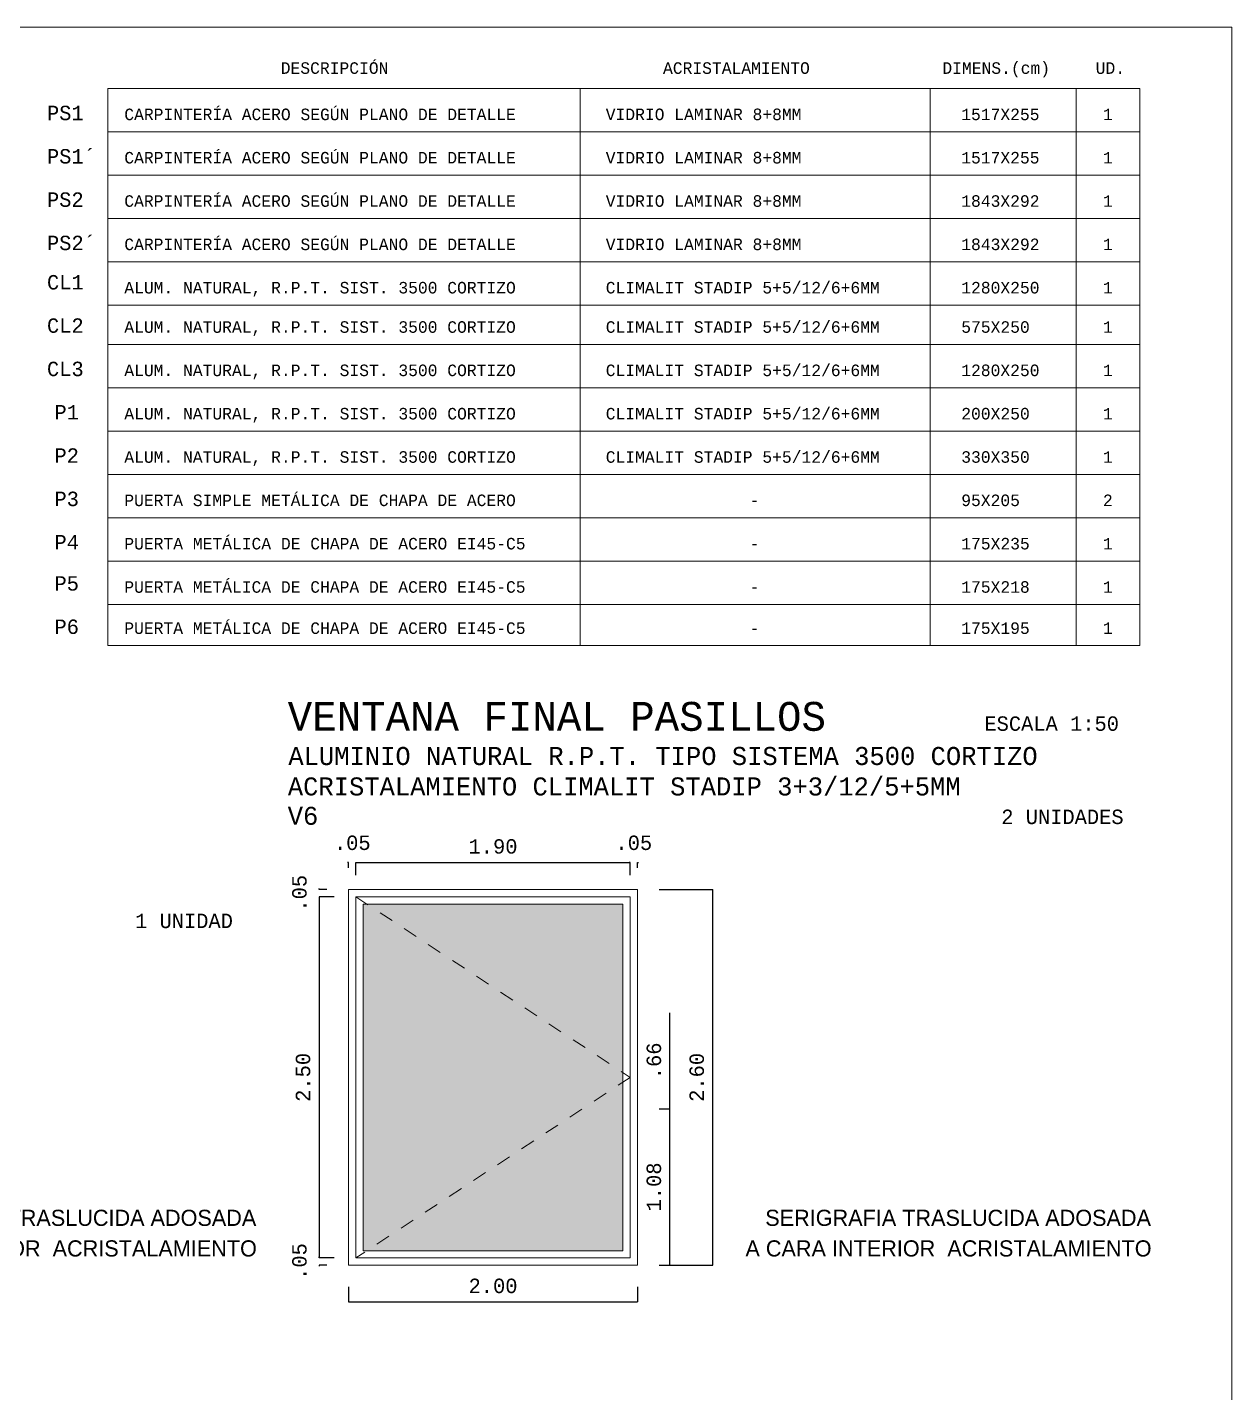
# Model space of a CAD drawing. Header units: millimetres. Extents: x 3472 to 4311, y 0 to 1645.
# Drawn here: x 3834.83 to 3843.17, y 1197.86 to 1207.31 of the extents above; entities that cross this region are included whole.
import ezdxf

# ---------------------------------------------------------------- set-up
doc = ezdxf.new("R2010")
doc.units = ezdxf.units.MM
doc.header["$LTSCALE"] = 0.1
doc.header["$PDMODE"] = 35
doc.linetypes.add('CONTINUA', pattern=[0])
doc.linetypes.add('PUNTOS', pattern=[0.25, 0, -0.25])
doc.layers.get('0').update_dxf_attribs({"lineweight": 9})
doc.layers.get('DEFPOINTS').update_dxf_attribs({"lineweight": 9})
for name, color, linetype, lineweight in [('A1', 7, 'Continuous', 9), ('A_cotas', 7, 'Continuous', 9), ('CARPINTERIAS', 7, 'PUNTOS', 9), ('Leyenda', 7, 'Continuous', 9)]:
    doc.layers.add(name, color=color, linetype=linetype, lineweight=lineweight)
doc.layers.add('COTAS-EXT', color=7, linetype='CONTINUA', lineweight=9, true_color=0x2e2e2e)
doc.layers.add('GRIS CARPINTERIAS', color=7, linetype='CONTINUA', lineweight=9, true_color=0x2e2e2e)
doc.styles.add('CAJ', font='GOTHIC.TTF')
doc.styles.add('FUTURA', font='LUCON.TTF')
doc.styles.get("Standard").update_dxf_attribs({"font": 'LUCON.TTF'})
doc.dimstyles.new('ESCALA-100-INT', dxfattribs={"dimtxt": 0.15, "dimasz": 0.012, "dimexe": 0, "dimexo": 0, "dimgap": 0.05, "dimtad": 1, "dimzin": 4, "dimdsep": 46, "dimtxsty": 'Standard', "dimblk1": '1', "dimblk2": '1', "dimsah": 1, "dimcen": 0, "dimse1": 1, "dimse2": 1, "dimclrd": 256, "dimclrt": 7, "dimadec": 0, "dimazin": 0, "dimtfac": 1, "dimtofl": 0, "dimtmove": 2, "dimatfit": 3, "dimldrblk": '1', "dimfxl": 1, "dimtolj": 1, "dimtzin": 0, "dimarcsym": 0})

# ---------------------------------------------------------------- blocks, each defined once
blk = doc.blocks.new('*D66')
at = {"layer": 'COTAS-EXT', "lineweight": -2}
for p, q in [((3837.0531, 1201.5304), (3837.0461, 1201.5304)), ((3837.0531, 1201.4923), (3837.0531, 1201.5304)), ((3837.1031, 1201.4423), (3837.1031, 1201.5304)), ((3837.1031, 1201.5304), (3837.1101, 1201.5304))]:
    blk.add_line(p, q, dxfattribs=at)
at = {"layer": 'DEFPOINTS', "color": 0}
for p in [(3837.1031, 1201.5304), (3837.0531, 1201.3423), (3837.1031, 1201.2923)]:
    blk.add_point(p, dxfattribs=at)
at = {"layer": 'COTAS-EXT', "color": 250, "insert": (3837.0781, 1201.666), "char_height": 0.1, "attachment_point": 5}
blk.add_mtext('\\A1;.05', dxfattribs=at)
blk = doc.blocks.new('1')
at = {"layer": 'A_cotas'}
blk.add_line((0, 0), (0, 0), dxfattribs=at)
at = {"layer": 'A_cotas', "linetype": 'Continuous', "const_width": 2.44}
blk.add_lwpolyline([(0, -6.1), (0, 6.1)], dxfattribs=at)
blk = doc.blocks.new('_NONE')
at = {"color": 0, "linetype": 'ByBlock'}
blk.add_circle((0, 0), 0.25, dxfattribs=at)
blk = doc.blocks.new('*D67')
at = {"layer": 'COTAS-EXT', "lineweight": -2}
for p, q in [((3837.1031, 1201.4423), (3837.1031, 1201.5304)), ((3837.1031, 1201.5304), (3839.0031, 1201.5304)), ((3839.0031, 1201.4423), (3839.0031, 1201.5304))]:
    blk.add_line(p, q, dxfattribs=at)
at = {"layer": 'DEFPOINTS', "color": 0}
for p in [(3839.0031, 1201.5304), (3837.1031, 1201.2923), (3839.0031, 1201.2923)]:
    blk.add_point(p, dxfattribs=at)
at = {"layer": 'COTAS-EXT', "color": 250, "insert": (3838.0531, 1201.641), "char_height": 0.1, "attachment_point": 5}
blk.add_mtext('\\A1;1.90', dxfattribs=at)
blk = doc.blocks.new('*D68')
at = {"layer": 'COTAS-EXT', "lineweight": -2}
for p, q in [((3839.0031, 1201.5304), (3838.9961, 1201.5304)), ((3839.0031, 1201.4423), (3839.0031, 1201.5304)), ((3839.0531, 1201.4923), (3839.0531, 1201.5304)), ((3839.0531, 1201.5304), (3839.0601, 1201.5304))]:
    blk.add_line(p, q, dxfattribs=at)
at = {"layer": 'DEFPOINTS', "color": 0}
for p in [(3839.0531, 1201.5304), (3839.0031, 1201.2923), (3839.0531, 1201.3423)]:
    blk.add_point(p, dxfattribs=at)
at = {"layer": 'COTAS-EXT', "color": 250, "insert": (3839.0281, 1201.666), "char_height": 0.1, "attachment_point": 5}
blk.add_mtext('\\A1;.05', dxfattribs=at)
blk = doc.blocks.new('*D50')
at = {"layer": 'COTAS-EXT', "lineweight": -2}
for p, q in [((3836.8482, 1201.3423), (3836.8482, 1201.3493)), ((3836.9031, 1201.3423), (3836.8482, 1201.3423)), ((3836.9531, 1201.2923), (3836.8482, 1201.2923)), ((3836.8482, 1201.2923), (3836.8482, 1201.2853))]:
    blk.add_line(p, q, dxfattribs=at)
at = {"layer": 'DEFPOINTS', "color": 0}
for p in [(3836.8482, 1201.2923), (3837.0531, 1201.3423), (3837.1031, 1201.2923)]:
    blk.add_point(p, dxfattribs=at)
at = {"layer": 'COTAS-EXT', "color": 250, "insert": (3836.7126, 1201.3173), "char_height": 0.1, "attachment_point": 5, "rotation": 90}
blk.add_mtext('\\A1;.05', dxfattribs=at)
blk = doc.blocks.new('*D69')
at = {"layer": 'COTAS-EXT', "lineweight": -2}
for p, q in [((3836.9531, 1201.2923), (3836.8482, 1201.2923)), ((3836.8482, 1201.2923), (3836.8482, 1198.7923)), ((3836.9531, 1198.7923), (3836.8482, 1198.7923))]:
    blk.add_line(p, q, dxfattribs=at)
at = {"layer": 'DEFPOINTS', "color": 0}
for p in [(3837.1031, 1201.2923), (3836.8482, 1198.7923), (3837.1031, 1198.7923)]:
    blk.add_point(p, dxfattribs=at)
at = {"layer": 'COTAS-EXT', "color": 250, "insert": (3836.7376, 1200.0423), "char_height": 0.1, "attachment_point": 5, "rotation": 90}
blk.add_mtext('\\A1;2.50', dxfattribs=at)
blk = doc.blocks.new('*D70')
at = {"layer": 'COTAS-EXT', "lineweight": -2}
for p, q in [((3836.8482, 1198.7923), (3836.8482, 1198.7993)), ((3836.9531, 1198.7923), (3836.8482, 1198.7923)), ((3836.9031, 1198.7423), (3836.8482, 1198.7423)), ((3836.8482, 1198.7423), (3836.8482, 1198.7353))]:
    blk.add_line(p, q, dxfattribs=at)
at = {"layer": 'DEFPOINTS', "color": 0}
for p in [(3836.8482, 1198.7423), (3837.0531, 1198.7423), (3837.1031, 1198.7923)]:
    blk.add_point(p, dxfattribs=at)
at = {"layer": 'COTAS-EXT', "color": 250, "insert": (3836.7126, 1198.7673), "char_height": 0.1, "attachment_point": 5, "rotation": 90}
blk.add_mtext('\\A1;.05', dxfattribs=at)
blk = doc.blocks.new('*D71')
at = {"layer": 'COTAS-EXT', "lineweight": -2}
for p, q in [((3837.0531, 1198.5923), (3837.0531, 1198.4874)), ((3839.0531, 1198.5923), (3839.0531, 1198.4874)), ((3837.0531, 1198.4874), (3839.0531, 1198.4874))]:
    blk.add_line(p, q, dxfattribs=at)
at = {"layer": 'DEFPOINTS', "color": 0}
for p in [(3837.0531, 1198.7423), (3839.0531, 1198.7423), (3839.0531, 1198.4874)]:
    blk.add_point(p, dxfattribs=at)
at = {"layer": 'COTAS-EXT', "color": 250, "insert": (3838.0531, 1198.5979), "char_height": 0.1, "attachment_point": 5}
blk.add_mtext('\\A1;2.00', dxfattribs=at)
blk = doc.blocks.new('*D357')
at = {"layer": 'COTAS-EXT', "lineweight": -2}
for p, q in [((3839.2031, 1199.8251), (3839.278, 1199.8251)), ((3839.278, 1198.7423), (3839.278, 1199.8251)), ((3839.2031, 1198.7423), (3839.278, 1198.7423))]:
    blk.add_line(p, q, dxfattribs=at)
at = {"layer": 'DEFPOINTS', "color": 0}
for p in [(3839.0531, 1199.8251), (3839.278, 1199.8251), (3839.0531, 1198.7423)]:
    blk.add_point(p, dxfattribs=at)
at = {"layer": 'COTAS-EXT', "color": 250, "insert": (3839.1674, 1199.2837), "char_height": 0.1, "attachment_point": 5, "rotation": 90}
blk.add_mtext('\\A1;1.08', dxfattribs=at)
blk = doc.blocks.new('*D358')
at = {"layer": 'COTAS-EXT', "lineweight": -2}
for p, q in [((3839.278, 1199.8251), (3839.278, 1200.4884)), ((3839.2031, 1199.8251), (3839.278, 1199.8251))]:
    blk.add_line(p, q, dxfattribs=at)
at = {"layer": 'DEFPOINTS', "color": 0}
for p in [(3839.209, 1200.4884), (3839.278, 1200.4884), (3839.0531, 1199.8251)]:
    blk.add_point(p, dxfattribs=at)
at = {"layer": 'COTAS-EXT', "color": 250, "insert": (3839.1674, 1200.1568), "char_height": 0.1, "attachment_point": 5, "rotation": 90}
blk.add_mtext('\\A1;.66', dxfattribs=at)
blk = doc.blocks.new('*D359')
at = {"layer": 'COTAS-EXT', "lineweight": -2}
for p, q in [((3839.2031, 1201.3423), (3839.5751, 1201.3423)), ((3839.5751, 1198.7423), (3839.5751, 1201.3423)), ((3839.2031, 1198.7423), (3839.5751, 1198.7423))]:
    blk.add_line(p, q, dxfattribs=at)
at = {"layer": 'DEFPOINTS', "color": 0}
for p in [(3839.0531, 1201.3423), (3839.5751, 1201.3423), (3839.0531, 1198.7423)]:
    blk.add_point(p, dxfattribs=at)
at = {"layer": 'COTAS-EXT', "color": 250, "insert": (3839.4645, 1200.0423), "char_height": 0.1, "attachment_point": 5, "rotation": 90}
blk.add_mtext('\\A1;2.60', dxfattribs=at)

msp = doc.modelspace()

# ---------------------------------------------------------------- hatches: boundary and pattern name
at = {"layer": 'COTAS-EXT'}
h = msp.add_hatch(dxfattribs=at)
h.set_pattern_fill('DOTS', color=256, scale=0.01, angle=90, style=0)
h.set_pattern_definition([(90, (3837.103117, 1198.792302), (-0.015875, 0.0079375), [0, -0.015875])])
h.paths.add_polyline_path([(3838.9531, 1201.2423), (3838.9531, 1198.8423), (3837.1531, 1198.8423), (3837.1531, 1201.2423)])
at = {"layer": 'GRIS CARPINTERIAS'}
h = msp.add_hatch(color=256, dxfattribs=at)
edge = h.paths.add_edge_path()
edge.add_arc((3837.6497, 1199.8423), 0.0144, 0, 360)
edge = h.paths.add_edge_path()
edge.add_arc((3837.5597, 1199.8423), 0.0144, 0, 360)
edge = h.paths.add_edge_path()
edge.add_arc((3837.4697, 1199.8423), 0.0144, 0, 360)
edge = h.paths.add_edge_path()
edge.add_arc((3837.3797, 1199.8423), 0.0144, 0, 360)
edge = h.paths.add_edge_path()
edge.add_arc((3837.2897, 1199.8423), 0.0144, 0, 360)
edge = h.paths.add_edge_path()
edge.add_arc((3837.1997, 1199.8423), 0.0144, 0, 360)
edge = h.paths.add_edge_path()
edge.add_arc((3837.6497, 1199.9323), 0.0144, 0, 360)
edge = h.paths.add_edge_path()
edge.add_arc((3837.5597, 1199.9323), 0.0144, 0, 360)
edge = h.paths.add_edge_path()
edge.add_arc((3837.4697, 1199.9323), 0.0144, 0, 360)
edge = h.paths.add_edge_path()
edge.add_arc((3837.3797, 1199.9323), 0.0144, 0, 360)
edge = h.paths.add_edge_path()
edge.add_arc((3837.2897, 1199.9323), 0.0144, 0, 360)
edge = h.paths.add_edge_path()
edge.add_arc((3837.1997, 1199.9323), 0.0144, 0, 360)
edge = h.paths.add_edge_path()
edge.add_arc((3837.6497, 1200.0223), 0.0144, 0, 360)
edge = h.paths.add_edge_path()
edge.add_arc((3837.5597, 1200.0223), 0.0144, 0, 360)
edge = h.paths.add_edge_path()
edge.add_arc((3837.4697, 1200.0223), 0.0144, 0, 360)
edge = h.paths.add_edge_path()
edge.add_arc((3837.3797, 1200.0223), 0.0144, 0, 360)
edge = h.paths.add_edge_path()
edge.add_arc((3837.2897, 1200.0223), 0.0144, 0, 360)
edge = h.paths.add_edge_path()
edge.add_arc((3837.1997, 1200.0223), 0.0144, 0, 360)
edge = h.paths.add_edge_path()
edge.add_arc((3837.6497, 1200.1123), 0.0144, 0, 360)
edge = h.paths.add_edge_path()
edge.add_arc((3837.5597, 1200.1123), 0.0144, 0, 360)
edge = h.paths.add_edge_path()
edge.add_arc((3837.4697, 1200.1123), 0.0144, 0, 360)
edge = h.paths.add_edge_path()
edge.add_arc((3837.3797, 1200.1123), 0.0144, 0, 360)
edge = h.paths.add_edge_path()
edge.add_arc((3837.2897, 1200.1123), 0.0144, 0, 360)
edge = h.paths.add_edge_path()
edge.add_arc((3837.1997, 1200.1123), 0.0144, 0, 360)
edge = h.paths.add_edge_path()
edge.add_arc((3837.6497, 1200.2023), 0.0144, 0, 360)
edge = h.paths.add_edge_path()
edge.add_arc((3837.5597, 1200.2023), 0.0144, 0, 360)
edge = h.paths.add_edge_path()
edge.add_arc((3837.4697, 1200.2023), 0.0144, 0, 360)
edge = h.paths.add_edge_path()
edge.add_arc((3837.3797, 1200.2023), 0.0144, 0, 360)
edge = h.paths.add_edge_path()
edge.add_arc((3837.2897, 1200.2023), 0.0144, 0, 360)
edge = h.paths.add_edge_path()
edge.add_arc((3837.1997, 1200.2023), 0.0144, 0, 360)
edge = h.paths.add_edge_path()
edge.add_arc((3837.6497, 1200.2923), 0.0144, 0, 360)
edge = h.paths.add_edge_path()
edge.add_arc((3837.5597, 1200.2923), 0.0144, 0, 360)
edge = h.paths.add_edge_path()
edge.add_arc((3837.4697, 1200.2923), 0.0144, 0, 360)
edge = h.paths.add_edge_path()
edge.add_arc((3837.3797, 1200.2923), 0.0144, 0, 360)
edge = h.paths.add_edge_path()
edge.add_arc((3837.2897, 1200.2923), 0.0144, 0, 360)
edge = h.paths.add_edge_path()
edge.add_arc((3837.1997, 1200.2923), 0.0144, 0, 360)
edge = h.paths.add_edge_path()
edge.add_arc((3837.6497, 1200.3823), 0.0144, 0, 360)
edge = h.paths.add_edge_path()
edge.add_arc((3837.5597, 1200.3823), 0.0144, 0, 360)
edge = h.paths.add_edge_path()
edge.add_arc((3837.4697, 1200.3823), 0.0144, 0, 360)
edge = h.paths.add_edge_path()
edge.add_arc((3837.3797, 1200.3823), 0.0144, 0, 360)
edge = h.paths.add_edge_path()
edge.add_arc((3837.2897, 1200.3823), 0.0144, 0, 360)
edge = h.paths.add_edge_path()
edge.add_arc((3837.1997, 1200.3823), 0.0144, 0, 360)
edge = h.paths.add_edge_path()
edge.add_arc((3837.6497, 1200.4723), 0.0144, 0, 360)
edge = h.paths.add_edge_path()
edge.add_arc((3837.5597, 1200.4723), 0.0144, 0, 360)
edge = h.paths.add_edge_path()
edge.add_arc((3837.4697, 1200.4723), 0.0144, 0, 360)
edge = h.paths.add_edge_path()
edge.add_arc((3837.3797, 1200.4723), 0.0144, 0, 360)
edge = h.paths.add_edge_path()
edge.add_arc((3837.2897, 1200.4723), 0.0144, 0, 360)
edge = h.paths.add_edge_path()
edge.add_arc((3837.1997, 1200.4723), 0.0144, 0, 360)
edge = h.paths.add_edge_path()
edge.add_arc((3838.9097, 1199.8423), 0.0144, 0, 360)
edge = h.paths.add_edge_path()
edge.add_arc((3838.8197, 1199.8423), 0.0144, 0, 360)
edge = h.paths.add_edge_path()
edge.add_arc((3838.9097, 1199.9323), 0.0144, 0, 360)
edge = h.paths.add_edge_path()
edge.add_arc((3838.8197, 1199.9323), 0.0144, 0, 360)
edge = h.paths.add_edge_path()
edge.add_arc((3838.9097, 1200.0223), 0.0144, 0, 360)
edge = h.paths.add_edge_path()
edge.add_arc((3838.8197, 1200.0223), 0.0144, 0, 360)
edge = h.paths.add_edge_path()
edge.add_arc((3838.9097, 1200.1123), 0.0144, 0, 360)
edge = h.paths.add_edge_path()
edge.add_arc((3838.8197, 1200.1123), 0.0144, 0, 360)
edge = h.paths.add_edge_path()
edge.add_arc((3838.9097, 1200.2023), 0.0144, 0, 360)
edge = h.paths.add_edge_path()
edge.add_arc((3838.8197, 1200.2023), 0.0144, 0, 360)
edge = h.paths.add_edge_path()
edge.add_arc((3838.9097, 1200.2923), 0.0144, 0, 360)
edge = h.paths.add_edge_path()
edge.add_arc((3838.8197, 1200.2923), 0.0144, 0, 360)
edge = h.paths.add_edge_path()
edge.add_arc((3838.9097, 1200.3823), 0.0144, 0, 360)
edge = h.paths.add_edge_path()
edge.add_arc((3838.8197, 1200.3823), 0.0144, 0, 360)
edge = h.paths.add_edge_path()
edge.add_arc((3838.9097, 1200.4723), 0.0144, 0, 360)
edge = h.paths.add_edge_path()
edge.add_arc((3838.8197, 1200.4723), 0.0144, 0, 360)
edge = h.paths.add_edge_path()
edge.add_arc((3838.7297, 1199.8423), 0.0144, 0, 360)
edge = h.paths.add_edge_path()
edge.add_arc((3838.6397, 1199.8423), 0.0144, 0, 360)
edge = h.paths.add_edge_path()
edge.add_arc((3838.5497, 1199.8423), 0.0144, 0, 360)
edge = h.paths.add_edge_path()
edge.add_arc((3838.4597, 1199.8423), 0.0144, 0, 360)
edge = h.paths.add_edge_path()
edge.add_arc((3838.3697, 1199.8423), 0.0144, 0, 360)
edge = h.paths.add_edge_path()
edge.add_arc((3838.2797, 1199.8423), 0.0144, 0, 360)
edge = h.paths.add_edge_path()
edge.add_arc((3838.1897, 1199.8423), 0.0144, 0, 360)
edge = h.paths.add_edge_path()
edge.add_arc((3838.0997, 1199.8423), 0.0144, 0, 360)
edge = h.paths.add_edge_path()
edge.add_arc((3838.0097, 1199.8423), 0.0144, 0, 360)
edge = h.paths.add_edge_path()
edge.add_arc((3837.9197, 1199.8423), 0.0144, 0, 360)
edge = h.paths.add_edge_path()
edge.add_arc((3837.8297, 1199.8423), 0.0144, 0, 360)
edge = h.paths.add_edge_path()
edge.add_arc((3837.7397, 1199.8423), 0.0144, 0, 360)
edge = h.paths.add_edge_path()
edge.add_arc((3838.7297, 1199.9323), 0.0144, 0, 360)
edge = h.paths.add_edge_path()
edge.add_arc((3838.6397, 1199.9323), 0.0144, 0, 360)
edge = h.paths.add_edge_path()
edge.add_arc((3838.5497, 1199.9323), 0.0144, 0, 360)
edge = h.paths.add_edge_path()
edge.add_arc((3838.4597, 1199.9323), 0.0144, 0, 360)
edge = h.paths.add_edge_path()
edge.add_arc((3838.3697, 1199.9323), 0.0144, 0, 360)
edge = h.paths.add_edge_path()
edge.add_arc((3838.2797, 1199.9323), 0.0144, 0, 360)
edge = h.paths.add_edge_path()
edge.add_arc((3838.1897, 1199.9323), 0.0144, 0, 360)
edge = h.paths.add_edge_path()
edge.add_arc((3838.0997, 1199.9323), 0.0144, 0, 360)
edge = h.paths.add_edge_path()
edge.add_arc((3838.0097, 1199.9323), 0.0144, 0, 360)
edge = h.paths.add_edge_path()
edge.add_arc((3837.9197, 1199.9323), 0.0144, 0, 360)
edge = h.paths.add_edge_path()
edge.add_arc((3837.8297, 1199.9323), 0.0144, 0, 360)
edge = h.paths.add_edge_path()
edge.add_arc((3837.7397, 1199.9323), 0.0144, 0, 360)
edge = h.paths.add_edge_path()
edge.add_arc((3838.7297, 1200.0223), 0.0144, 0, 360)
edge = h.paths.add_edge_path()
edge.add_arc((3838.6397, 1200.0223), 0.0144, 0, 360)
edge = h.paths.add_edge_path()
edge.add_arc((3838.5497, 1200.0223), 0.0144, 0, 360)
edge = h.paths.add_edge_path()
edge.add_arc((3838.4597, 1200.0223), 0.0144, 0, 360)
edge = h.paths.add_edge_path()
edge.add_arc((3838.3697, 1200.0223), 0.0144, 0, 360)
edge = h.paths.add_edge_path()
edge.add_arc((3838.2797, 1200.0223), 0.0144, 0, 360)
edge = h.paths.add_edge_path()
edge.add_arc((3838.1897, 1200.0223), 0.0144, 0, 360)
edge = h.paths.add_edge_path()
edge.add_arc((3838.0997, 1200.0223), 0.0144, 0, 360)
edge = h.paths.add_edge_path()
edge.add_arc((3838.0097, 1200.0223), 0.0144, 0, 360)
edge = h.paths.add_edge_path()
edge.add_arc((3837.9197, 1200.0223), 0.0144, 0, 360)
edge = h.paths.add_edge_path()
edge.add_arc((3837.8297, 1200.0223), 0.0144, 0, 360)
edge = h.paths.add_edge_path()
edge.add_arc((3837.7397, 1200.0223), 0.0144, 0, 360)
edge = h.paths.add_edge_path()
edge.add_arc((3838.7297, 1200.1123), 0.0144, 0, 360)
edge = h.paths.add_edge_path()
edge.add_arc((3838.6397, 1200.1123), 0.0144, 0, 360)
edge = h.paths.add_edge_path()
edge.add_arc((3838.5497, 1200.1123), 0.0144, 0, 360)
edge = h.paths.add_edge_path()
edge.add_arc((3838.4597, 1200.1123), 0.0144, 0, 360)
edge = h.paths.add_edge_path()
edge.add_arc((3838.3697, 1200.1123), 0.0144, 0, 360)
edge = h.paths.add_edge_path()
edge.add_arc((3838.2797, 1200.1123), 0.0144, 0, 360)
edge = h.paths.add_edge_path()
edge.add_arc((3838.1897, 1200.1123), 0.0144, 0, 360)
edge = h.paths.add_edge_path()
edge.add_arc((3838.0997, 1200.1123), 0.0144, 0, 360)
edge = h.paths.add_edge_path()
edge.add_arc((3838.0097, 1200.1123), 0.0144, 0, 360)
edge = h.paths.add_edge_path()
edge.add_arc((3837.9197, 1200.1123), 0.0144, 0, 360)
edge = h.paths.add_edge_path()
edge.add_arc((3837.8297, 1200.1123), 0.0144, 0, 360)
edge = h.paths.add_edge_path()
edge.add_arc((3837.7397, 1200.1123), 0.0144, 0, 360)
edge = h.paths.add_edge_path()
edge.add_arc((3838.7297, 1200.2023), 0.0144, 0, 360)
edge = h.paths.add_edge_path()
edge.add_arc((3838.6397, 1200.2023), 0.0144, 0, 360)
edge = h.paths.add_edge_path()
edge.add_arc((3838.5497, 1200.2023), 0.0144, 0, 360)
edge = h.paths.add_edge_path()
edge.add_arc((3838.4597, 1200.2023), 0.0144, 0, 360)
edge = h.paths.add_edge_path()
edge.add_arc((3838.3697, 1200.2023), 0.0144, 0, 360)
edge = h.paths.add_edge_path()
edge.add_arc((3838.2797, 1200.2023), 0.0144, 0, 360)
edge = h.paths.add_edge_path()
edge.add_arc((3838.1897, 1200.2023), 0.0144, 0, 360)
edge = h.paths.add_edge_path()
edge.add_arc((3838.0997, 1200.2023), 0.0144, 0, 360)
edge = h.paths.add_edge_path()
edge.add_arc((3838.0097, 1200.2023), 0.0144, 0, 360)
edge = h.paths.add_edge_path()
edge.add_arc((3837.9197, 1200.2023), 0.0144, 0, 360)
edge = h.paths.add_edge_path()
edge.add_arc((3837.8297, 1200.2023), 0.0144, 0, 360)
edge = h.paths.add_edge_path()
edge.add_arc((3837.7397, 1200.2023), 0.0144, 0, 360)
edge = h.paths.add_edge_path()
edge.add_arc((3838.7297, 1200.2923), 0.0144, 0, 360)
edge = h.paths.add_edge_path()
edge.add_arc((3838.6397, 1200.2923), 0.0144, 0, 360)
edge = h.paths.add_edge_path()
edge.add_arc((3838.5497, 1200.2923), 0.0144, 0, 360)
edge = h.paths.add_edge_path()
edge.add_arc((3838.4597, 1200.2923), 0.0144, 0, 360)
edge = h.paths.add_edge_path()
edge.add_arc((3838.3697, 1200.2923), 0.0144, 0, 360)
edge = h.paths.add_edge_path()
edge.add_arc((3838.2797, 1200.2923), 0.0144, 0, 360)
edge = h.paths.add_edge_path()
edge.add_arc((3838.1897, 1200.2923), 0.0144, 0, 360)
edge = h.paths.add_edge_path()
edge.add_arc((3838.0997, 1200.2923), 0.0144, 0, 360)
edge = h.paths.add_edge_path()
edge.add_arc((3838.0097, 1200.2923), 0.0144, 0, 360)
edge = h.paths.add_edge_path()
edge.add_arc((3837.9197, 1200.2923), 0.0144, 0, 360)
edge = h.paths.add_edge_path()
edge.add_arc((3837.8297, 1200.2923), 0.0144, 0, 360)
edge = h.paths.add_edge_path()
edge.add_arc((3837.7397, 1200.2923), 0.0144, 0, 360)
edge = h.paths.add_edge_path()
edge.add_arc((3838.7297, 1200.3823), 0.0144, 0, 360)
edge = h.paths.add_edge_path()
edge.add_arc((3838.6397, 1200.3823), 0.0144, 0, 360)
edge = h.paths.add_edge_path()
edge.add_arc((3838.5497, 1200.3823), 0.0144, 0, 360)
edge = h.paths.add_edge_path()
edge.add_arc((3838.4597, 1200.3823), 0.0144, 0, 360)
edge = h.paths.add_edge_path()
edge.add_arc((3838.3697, 1200.3823), 0.0144, 0, 360)
edge = h.paths.add_edge_path()
edge.add_arc((3838.2797, 1200.3823), 0.0144, 0, 360)
edge = h.paths.add_edge_path()
edge.add_arc((3838.1897, 1200.3823), 0.0144, 0, 360)
edge = h.paths.add_edge_path()
edge.add_arc((3838.0997, 1200.3823), 0.0144, 0, 360)
edge = h.paths.add_edge_path()
edge.add_arc((3838.0097, 1200.3823), 0.0144, 0, 360)
edge = h.paths.add_edge_path()
edge.add_arc((3837.9197, 1200.3823), 0.0144, 0, 360)
edge = h.paths.add_edge_path()
edge.add_arc((3837.8297, 1200.3823), 0.0144, 0, 360)
edge = h.paths.add_edge_path()
edge.add_arc((3837.7397, 1200.3823), 0.0144, 0, 360)
edge = h.paths.add_edge_path()
edge.add_arc((3838.7297, 1200.4723), 0.0144, 0, 360)
edge = h.paths.add_edge_path()
edge.add_arc((3838.6397, 1200.4723), 0.0144, 0, 360)
edge = h.paths.add_edge_path()
edge.add_arc((3838.5497, 1200.4723), 0.0144, 0, 360)
edge = h.paths.add_edge_path()
edge.add_arc((3838.4597, 1200.4723), 0.0144, 0, 360)
edge = h.paths.add_edge_path()
edge.add_arc((3838.3697, 1200.4723), 0.0144, 0, 360)
edge = h.paths.add_edge_path()
edge.add_arc((3838.2797, 1200.4723), 0.0144, 0, 360)
edge = h.paths.add_edge_path()
edge.add_arc((3838.1897, 1200.4723), 0.0144, 0, 360)
edge = h.paths.add_edge_path()
edge.add_arc((3838.0997, 1200.4723), 0.0144, 0, 360)
edge = h.paths.add_edge_path()
edge.add_arc((3838.0097, 1200.4723), 0.0144, 0, 360)
edge = h.paths.add_edge_path()
edge.add_arc((3837.9197, 1200.4723), 0.0144, 0, 360)
edge = h.paths.add_edge_path()
edge.add_arc((3837.8297, 1200.4723), 0.0144, 0, 360)
edge = h.paths.add_edge_path()
edge.add_arc((3837.7397, 1200.4723), 0.0144, 0, 360)

# ---------------------------------------------------------------- linework, layer by layer
at = {"elevation": 0}
for points in [[(3837.0531, 1201.3423), (3839.0531, 1201.3423), (3839.0531, 1198.7423), (3837.0531, 1198.7423)], [(3839.0031, 1198.7923), (3837.1031, 1198.7923), (3837.1031, 1201.2923), (3839.0031, 1201.2923)], [(3838.9531, 1198.8423), (3837.1531, 1198.8423), (3837.1531, 1201.2423), (3838.9531, 1201.2423)]]:
    msp.add_lwpolyline(points, close=True, dxfattribs=at)
at = {"layer": 'CARPINTERIAS', "elevation": 0}
msp.add_lwpolyline([(3837.1031, 1201.2923), (3839.0031, 1200.0423), (3837.1031, 1198.7923)], dxfattribs=at)
at = {"layer": 'COTAS-EXT'}
for p, q in [((3835.3852, 1206.8902), (3842.5318, 1206.8902)), ((3835.3852, 1203.0326), (3835.3852, 1206.8902)), ((3838.6568, 1203.0326), (3838.6568, 1206.8902)), ((3841.0794, 1203.0326), (3841.0794, 1206.8902)), ((3842.0914, 1203.0326), (3842.0914, 1206.8902)), ((3842.5318, 1203.0326), (3842.5318, 1206.8902)), ((3835.3852, 1206.5902), (3842.5318, 1206.5902)), ((3835.3852, 1206.2902), (3842.5318, 1206.2902)), ((3835.3852, 1205.9902), (3842.5318, 1205.9902)), ((3835.3852, 1205.6902), (3842.5318, 1205.6902)), ((3835.3852, 1205.3902), (3842.5318, 1205.3902)), ((3835.3852, 1205.1178), (3842.5318, 1205.1178)), ((3835.3852, 1204.8178), (3842.5318, 1204.8178)), ((3835.3852, 1204.5178), (3842.5318, 1204.5178)), ((3835.3852, 1204.2178), (3842.5318, 1204.2178)), ((3835.3852, 1203.9178), (3842.5318, 1203.9178)), ((3835.3852, 1203.6178), (3842.5318, 1203.6178)), ((3835.3852, 1203.3178), (3842.5318, 1203.3178)), ((3835.3852, 1203.0326), (3842.5318, 1203.0326))]:
    msp.add_line(p, q, dxfattribs=at)
msp.add_lwpolyline([(3803.3658, 1207.3133), (3843.1688, 1207.3133), (3843.1688, 1188.4046), (3803.3658, 1188.4046)], close=True, dxfattribs=at)

# ---------------------------------------------------------------- texts
at = {"layer": 'A1', "style": 'CAJ'}
for s, p in [('SERIGRAFIA TRASLUCIDA ADOSADA ', (3833.742, 1199.0138)), ('SERIGRAFIA TRASLUCIDA ADOSADA ', (3839.9384, 1199.0138)), ('A CARA INTERIOR  ACRISTALAMIENTO', (3833.6047, 1198.802)), ('A CARA INTERIOR  ACRISTALAMIENTO', (3839.8011, 1198.802))]:
    msp.add_text(s, height=0.112, rotation=360, dxfattribs=at).set_placement(p)
at = {"layer": 'Leyenda', "style": 'FUTURA'}
for s, height, p in [('DESCRIPCIÓN', 0.08, (3836.5828, 1206.9911)), ('ACRISTALAMIENTO', 0.08, (3839.2303, 1206.9911)), ('DIMENS.(cm)', 0.08, (3841.1652, 1206.9911)), ('UD.', 0.08, (3842.2269, 1206.9911)), ('PS1', 0.1, (3834.9638, 1206.6702)), ('CARPINTERÍA ACERO SEGÚN PLANO DE DETALLE', 0.08, (3835.4994, 1206.6704)), ('VIDRIO LAMINAR 8+8MM', 0.08, (3838.8337, 1206.6704)), ('1517X255', 0.08, (3841.2957, 1206.6704)), ('1', 0.08, (3842.2771, 1206.6704)), ('PS1´', 0.1, (3834.9638, 1206.3702)), ('CARPINTERÍA ACERO SEGÚN PLANO DE DETALLE', 0.08, (3835.4994, 1206.3704)), ('VIDRIO LAMINAR 8+8MM', 0.08, (3838.8337, 1206.3704)), ('1517X255', 0.08, (3841.2957, 1206.3704)), ('1', 0.08, (3842.2771, 1206.3704)), ('PS2', 0.1, (3834.9638, 1206.0702)), ('CARPINTERÍA ACERO SEGÚN PLANO DE DETALLE', 0.08, (3835.4994, 1206.0704)), ('VIDRIO LAMINAR 8+8MM', 0.08, (3838.8337, 1206.0704)), ('1843X292', 0.08, (3841.2957, 1206.0704)), ('1', 0.08, (3842.2771, 1206.0704)), ('PS2´', 0.1, (3834.9638, 1205.7702)), ('CARPINTERÍA ACERO SEGÚN PLANO DE DETALLE', 0.08, (3835.4994, 1205.7704)), ('VIDRIO LAMINAR 8+8MM', 0.08, (3838.8337, 1205.7704)), ('1843X292', 0.08, (3841.2957, 1205.7704)), ('1', 0.08, (3842.2771, 1205.7704)), ('CL1', 0.1, (3834.9638, 1205.4979)), ('ALUM. NATURAL, R.P.T. SIST. 3500 CORTIZO', 0.08, (3835.4994, 1205.4704)), ('CLIMALIT STADIP 5+5/12/6+6MM', 0.08, (3838.8337, 1205.4704)), ('1280X250', 0.08, (3841.2957, 1205.4704)), ('1', 0.08, (3842.2771, 1205.4704)), ('CL2', 0.1, (3834.9638, 1205.1979)), ('ALUM. NATURAL, R.P.T. SIST. 3500 CORTIZO', 0.08, (3835.4994, 1205.198)), ('CLIMALIT STADIP 5+5/12/6+6MM', 0.08, (3838.8337, 1205.198)), ('575X250', 0.08, (3841.2957, 1205.198)), ('1', 0.08, (3842.2771, 1205.198)), ('CL3', 0.1, (3834.9638, 1204.8979)), ('ALUM. NATURAL, R.P.T. SIST. 3500 CORTIZO', 0.08, (3835.4994, 1204.898)), ('CLIMALIT STADIP 5+5/12/6+6MM', 0.08, (3838.8337, 1204.898)), ('1280X250', 0.08, (3841.2957, 1204.898)), ('1', 0.08, (3842.2771, 1204.898)), ('P1', 0.1, (3835.0156, 1204.5979)), ('ALUM. NATURAL, R.P.T. SIST. 3500 CORTIZO', 0.08, (3835.4994, 1204.598)), ('CLIMALIT STADIP 5+5/12/6+6MM', 0.08, (3838.8337, 1204.598)), ('200X250', 0.08, (3841.2957, 1204.598)), ('1', 0.08, (3842.2771, 1204.598)), ('P2', 0.1, (3835.0156, 1204.2979)), ('ALUM. NATURAL, R.P.T. SIST. 3500 CORTIZO', 0.08, (3835.4994, 1204.298)), ('CLIMALIT STADIP 5+5/12/6+6MM', 0.08, (3838.8337, 1204.298)), ('330X350', 0.08, (3841.2957, 1204.298)), ('1', 0.08, (3842.2771, 1204.298)), ('P3', 0.1, (3835.0156, 1203.9979)), ('PUERTA SIMPLE METÁLICA DE CHAPA DE ACERO', 0.08, (3835.4994, 1203.998)), ('-', 0.08, (3839.8297, 1203.998)), ('95X205', 0.08, (3841.2957, 1203.998)), ('2', 0.08, (3842.2771, 1203.998)), ('P4', 0.1, (3835.0156, 1203.6979)), ('PUERTA METÁLICA DE CHAPA DE ACERO EI45-C5', 0.08, (3835.4994, 1203.698)), ('-', 0.08, (3839.8297, 1203.698)), ('175X235', 0.08, (3841.2957, 1203.698)), ('1', 0.08, (3842.2771, 1203.698)), ('P5', 0.1, (3835.0156, 1203.4127)), ('PUERTA METÁLICA DE CHAPA DE ACERO EI45-C5', 0.08, (3835.4994, 1203.398)), ('175X218', 0.08, (3841.2957, 1203.398)), ('1', 0.08, (3842.2771, 1203.398)), ('-', 0.08, (3839.8297, 1203.398)), ('P6', 0.1, (3835.0156, 1203.1127)), ('PUERTA METÁLICA DE CHAPA DE ACERO EI45-C5', 0.08, (3835.4994, 1203.1128)), ('175X195', 0.08, (3841.2957, 1203.1128)), ('1', 0.08, (3842.2771, 1203.1128)), ('-', 0.08, (3839.8297, 1203.1128)), ('ESCALA 1:50', 0.1, (3841.4561, 1202.442)), ('V6', 0.125, (3836.631, 1201.791)), ('2 UNIDADES', 0.1, (3841.5729, 1201.7963)), ('1 UNIDAD', 0.1, (3835.5738, 1201.0761))]:
    msp.add_text(s, height=height, dxfattribs=at).set_placement(p)
for s, height, p in [('VENTANA FINAL PASILLOS', 0.2, (3836.631, 1202.442)), ('ALUMINIO NATURAL R.P.T. TIPO SISTEMA 3500 CORTIZO ', 0.125, (3836.6354, 1202.2052)), ('ACRISTALAMIENTO CLIMALIT STADIP 3+3/12/5+5MM', 0.125, (3836.6318, 1201.9943))]:
    msp.add_text(s, height=height, rotation=360, dxfattribs=at).set_placement(p)

# ---------------------------------------------------------------- dimensions: what is measured, and where the dimension line sits
at = {"layer": 'COTAS-EXT'}
for base, p1, p2, picture, middle in [((3837.1031, 1201.5304), (3837.0531, 1201.3423), (3837.1031, 1201.2923), '*D66', (3837.0781, 1201.666)), ((3839.0031, 1201.5304), (3837.1031, 1201.2923), (3839.0031, 1201.2923), '*D67', (3838.0531, 1201.641)), ((3839.0531, 1201.5304), (3839.0031, 1201.2923), (3839.0531, 1201.3423), '*D68', (3839.0281, 1201.666)), ((3839.0531, 1198.4874), (3837.0531, 1198.7423), (3839.0531, 1198.7423), '*D71', (3838.0531, 1198.5979))]:
    dim = msp.add_linear_dim(base=base, p1=p1, p2=p2, dimstyle='ESCALA-100-INT', override={"dimtxt": 0.1, "dimasz": 0.007, "dimexo": 0.15, "dimblk": 'NONE', "dimsah": 0, "dimse1": 0, "dimse2": 0, "dimclre": 256, "dimclrt": 250, "dimfxl": 0.5, "dimfxlon": 1}, dxfattribs=at)
    dim.commit()
    dim.dimension.update_dxf_attribs({"geometry": picture, "text_midpoint": middle})
for base, p1, p2, picture, middle in [((3836.8482, 1201.2923), (3837.0531, 1201.3423), (3837.1031, 1201.2923), '*D50', (3836.7126, 1201.3173)), ((3836.8482, 1198.7923), (3837.1031, 1201.2923), (3837.1031, 1198.7923), '*D69', (3836.7376, 1200.0423)), ((3839.5751, 1201.3423), (3839.0531, 1198.7423), (3839.0531, 1201.3423), '*D359', (3839.4645, 1200.0423)), ((3839.278, 1200.4884), (3839.0531, 1199.8251), (3839.209, 1200.4884), '*D358', (3839.1674, 1200.1568)), ((3839.278, 1199.8251), (3839.0531, 1198.7423), (3839.0531, 1199.8251), '*D357', (3839.1674, 1199.2837)), ((3836.8482, 1198.7423), (3837.1031, 1198.7923), (3837.0531, 1198.7423), '*D70', (3836.7126, 1198.7673))]:
    dim = msp.add_linear_dim(base=base, p1=p1, p2=p2, angle=90, dimstyle='ESCALA-100-INT', override={"dimtxt": 0.1, "dimasz": 0.007, "dimexo": 0.15, "dimblk": 'NONE', "dimsah": 0, "dimse1": 0, "dimse2": 0, "dimclre": 256, "dimclrt": 250, "dimfxl": 0.5, "dimfxlon": 1}, dxfattribs=at)
    dim.commit()
    dim.dimension.update_dxf_attribs({"geometry": picture, "text_midpoint": middle})

doc.saveas('drawing.dxf')
